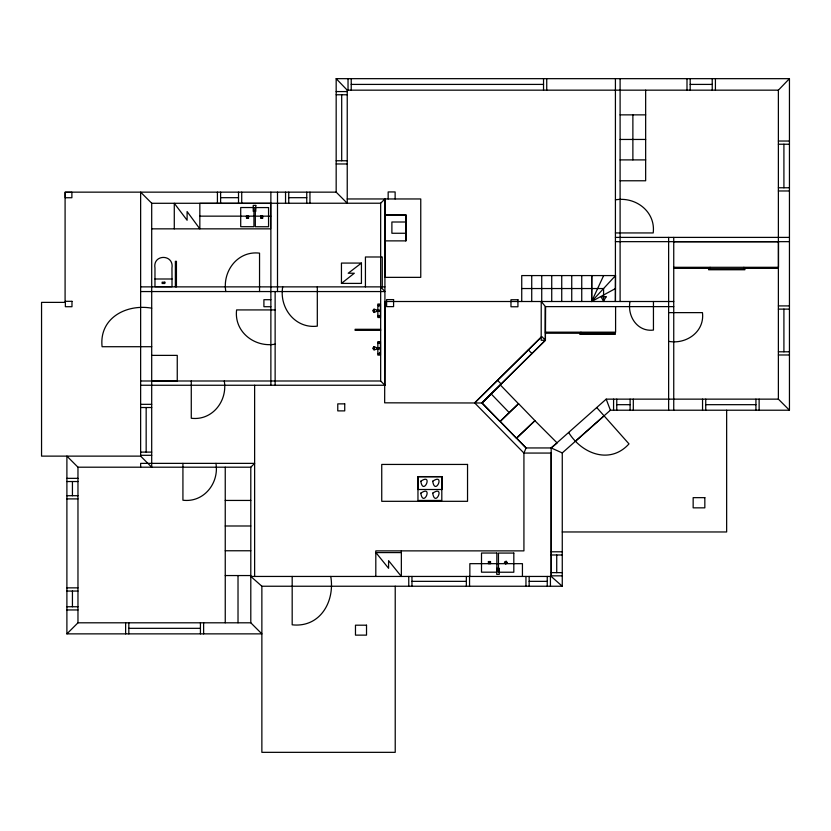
<?xml version="1.0" encoding="UTF-8"?>
<svg xmlns="http://www.w3.org/2000/svg" width="831" height="831" viewBox="0 0 831 831"><rect width="100%" height="100%" fill="white"/><g stroke="black" fill="none" stroke-linecap="round" stroke-linejoin="round"><path stroke-width="1.25" d="M405.746 240.876L405.746 214.959L385.002 214.959L384.971 277.357L420.756 277.357L420.756 198.962L347.233 198.962M673.744 306.618L545.448 306.618L545.427 340.274L541.189 340.274L541.23 301.508L545.458 306.618L545.344 340.274L481.897 402.983L384.66 402.827L384.919 301.508L673.744 301.508M603.535 301.508L603.586 288.544L521.733 288.544M521.733 301.508L521.733 275.58L615.542 275.58L615.418 301.508L615.418 78.665M603.638 275.58L591.63 301.508L615.48 288.544M615.542 275.58L591.63 301.508L591.745 275.58L591.745 301.508M789.45 78.665L789.45 410.213L778.377 399.14L778.377 90.163L789.45 78.665L336.171 78.665L336.171 192.148L347.233 203.221L347.233 90.163L336.171 78.665M140.636 385.252L384.919 385.252L380.66 380.993L380.66 203.221L384.919 198.962L385.002 214.782L406.006 214.782L406.006 240.876L385.002 240.876M66.896 633.866L77.969 622.803L77.969 467.199L66.896 456.126L66.896 633.866L261.869 633.866L250.796 622.803L77.969 622.803M77.969 467.199L250.796 467.199L254.629 463.366L140.636 463.366L140.636 467.199M474.688 402.827L541.21 337.064M375.809 576.434L375.809 550.88L523.925 550.87L523.925 453.061L474.688 402.931L541.864 336.617L545.448 340.253L481.897 402.983L526.065 447.951L551.192 447.951L606.194 399.14L778.377 399.14M562.265 586.239L551.192 576.444L250.796 576.444L261.869 586.239L562.265 586.239L562.265 452.926L610.39 410.213L789.45 410.213M575.997 440.742L604.075 415.822M551.192 447.951L557.144 442.954L534.935 420.725L516.498 437.979L526.075 447.951L523.935 453.061L551.192 453.061L551.192 576.444L551.192 447.951L562.265 452.926M341.448 283.402L354.307 273.233L348.21 273.233L361.433 263.074L361.433 283.402L341.448 283.402L341.448 263.074L361.433 263.074M351.222 84.409L543.536 84.409M690.187 84.409L712.229 84.409M347.233 90.163L778.377 90.163M336.171 91.566L347.233 91.566M336.171 94.765L347.233 94.765M620.103 114.865L645.656 114.865M620.103 139.452L645.656 139.452M778.377 141.031L789.45 141.031M778.377 144.23L789.45 144.23M620.103 159.895L645.656 159.895M336.171 160.767L347.233 160.767M336.171 163.967L347.233 163.967M620.103 180.774L645.656 180.774L645.656 90.163M778.377 187.775L789.45 187.775M778.377 190.974L789.45 190.974M336.171 192.148L65.088 192.148L65.088 302.38L41.55 302.38L41.55 456.126L140.636 456.126L151.699 467.199L151.699 203.221L140.636 192.148L140.636 456.126M220.61 197.685L238.518 197.685M288.741 197.685L306.753 197.685M615.418 199.856C635.497 196.303 655.867 211.593 653.197 232.94L615.418 232.94M151.699 203.294L380.66 203.221M270.761 203.387L199.835 203.387L199.835 228.847L187.1 211.562L187.1 220.246L174.281 203.294L174.281 228.847M199.835 216.153L270.761 216.153M405.923 222.002L391.889 222.002L391.889 233.262L405.923 233.262M151.699 228.847L270.605 228.847L270.605 203.294M615.418 237.396L789.45 237.396M615.418 241.655L789.45 241.655M673.744 241.748L778.512 241.748L778.512 267.302L673.744 267.302M673.744 268.361L710.079 268.361L710.079 267.302M778.377 268.361L743.87 268.361L743.87 267.302M154.971 278.998L172.007 278.998L172.007 286.664L154.971 286.664L154.971 268.039C152.582 253.85 174.23 253.943 171.955 268.039L172.007 278.998M140.636 286.872L384.919 286.872M140.636 291.556L384.919 291.556L380.66 286.872M270.875 299.7L263.905 299.7L263.905 306.722L270.875 306.722M377.845 305.403L380.442 305.403M778.377 305.912L789.45 305.912M151.699 308.166C126.499 303.71 98.951 317.982 102.088 346.714L151.699 346.714M778.377 309.111L789.45 309.111M275.134 309.921L236.606 309.921C233.906 331.714 254.483 347.711 275.134 344.19M380.442 310.181L376.775 310.181L374.064 309.007L372.776 310.617L374.064 312.498L376.775 311.324L380.442 311.324M668.633 312.633L702.455 312.633C704.844 331.704 686.292 344.636 668.633 341.344M377.845 316.092L380.442 316.05M380.66 329.294L355.107 329.294L355.107 330.354L380.66 330.354M545.437 332.171L615.594 332.171L615.594 306.618M377.845 342.995L380.442 342.995M380.442 347.774L376.775 347.774L374.064 346.6L372.776 348.21L374.064 350.09L376.775 348.916L380.442 348.916M778.377 351.793L789.45 351.793M377.845 353.642L380.442 353.684M778.377 354.982L789.45 354.982M151.699 355.377L177.252 355.377L177.252 380.93L151.699 380.93M140.636 380.993L380.66 380.993M140.636 404.333L151.699 404.333M616.768 404.676L630.106 404.676M705.737 404.676L755.93 404.676M140.636 407.522L151.699 407.522M140.636 452.106L151.699 452.106M140.636 455.295L151.699 455.295M66.896 478.344L77.969 478.344M66.896 481.533L77.969 481.533M66.896 495.712L77.969 495.712M66.896 498.901L77.969 498.901M225.243 500.439L250.796 500.439M225.243 525.992L250.796 525.992M562.265 531.965L726.647 531.965L726.647 410.213M225.253 550.766L250.796 550.766M551.192 551.794L562.265 551.794M375.809 552.584L401.352 552.584M551.192 554.983L562.265 554.983M551.192 572.642L562.265 572.642M225.253 575.551L250.796 575.551M551.192 575.841L562.265 575.841M411.958 581.347L466.347 581.347M529.15 581.347L547.245 581.347M66.896 587.86L77.969 587.86M66.896 591.049L77.969 591.049M66.896 606.755L77.969 606.755M66.896 609.954L77.969 609.954M128.826 628.329L200.427 628.329M528.371 349.924L531.965 353.559M497.561 380.349L501.155 383.984M491.235 393.987L509.185 412.581M596.72 407.543L628.994 443.899C609.975 464.882 581.721 453.768 568.643 432.473M375.809 552.459L388.586 568.3L388.586 560.634L401.352 576.434L401.352 550.87M606.194 399.14L610.39 410.213M783.913 144.23L783.913 187.775M783.913 309.111L783.913 351.793M759.129 399.14L759.129 410.213M755.93 399.14L755.93 410.213M715.418 78.665L715.418 90.163M712.229 78.665L712.229 90.163M705.737 399.14L705.737 410.213M702.548 399.14L702.548 410.213M690.187 78.665L690.187 90.163M686.998 78.665L686.998 90.163M673.744 237.396L673.744 410.213M668.633 237.396L668.633 410.213M653.446 301.508L653.446 330.073C637.377 332.099 627.125 316.144 630.002 301.508M633.305 399.14L633.305 410.213M632.879 114.865L632.879 159.895M630.106 399.14L630.106 410.213M620.103 78.665L620.103 301.508M616.768 399.14L616.768 410.213M613.579 399.14L613.579 410.213M581.742 275.58L581.742 301.508M580.952 332.171L580.952 333.231M579.82 333.293L579.82 334.363L615.345 334.363L615.345 333.293L545.437 333.231L545.448 306.618M571.738 275.58L571.738 301.508M561.735 275.58L561.735 301.508M556.728 554.983L556.728 572.642M551.732 275.58L551.732 301.508M550.434 576.444L550.434 586.239M547.245 576.444L547.245 586.239M546.736 78.665L546.736 90.163M543.536 78.665L543.536 90.163M541.729 275.58L541.729 301.508M531.726 275.58L531.726 301.508M529.15 576.444L529.15 586.239M525.961 576.444L525.961 586.239M522.439 576.444L522.439 563.667L469.847 563.667L469.847 576.444M469.546 576.444L469.546 586.239M466.347 576.444L466.347 586.239M411.958 576.444L411.958 586.239M408.759 576.444L408.759 586.239M395.224 586.219L395.224 752.335L261.869 752.335L261.869 586.239M395.13 198.962L395.13 191.94L388.16 191.94L388.16 198.962M384.919 198.962L384.919 385.252M382.26 286.872L382.26 256.987L365.432 256.987L365.432 286.872M377.845 310.181L377.845 304.042L380.442 304.042L380.442 317.504L377.845 317.504L377.845 311.324M377.845 347.774L377.845 341.634L380.442 341.634L380.442 355.097L377.845 355.097L377.845 348.916M377.035 310.181L377.035 311.324M377.035 347.774L377.035 348.916M351.222 78.665L351.222 90.163M348.033 78.665L348.033 90.163M341.697 94.765L341.697 160.767M330.759 576.444C335.059 601.405 320.215 627.862 292.18 624.819L292.18 576.444M317.307 286.872L317.307 326.147C295.109 328.899 279.06 307.813 282.706 286.872M309.953 192.148L309.953 203.221M306.753 192.148L306.753 203.221M288.741 192.148L288.741 203.221M285.542 192.148L285.542 203.221M277.502 192.148L277.502 291.556M275.134 291.556L275.134 385.252M270.875 192.148L270.875 385.252M259.542 291.556L259.542 253.154C237.843 250.463 222.241 271.124 225.824 291.556M254.629 385.252L254.629 576.444M250.796 467.199L250.796 622.803M241.717 192.148L241.717 203.221M238.518 192.148L238.518 203.221M238.019 575.551L238.019 622.793M225.243 467.199L225.253 622.793M224.277 380.993C227.704 400.916 212.341 420.86 191.275 418.253L191.275 380.993M220.61 192.148L220.61 203.221M217.421 192.148L217.421 203.221M215.946 463.366C219.28 483.206 203.782 502.797 182.924 500.22L182.924 463.366M203.626 622.803L203.626 633.866M200.427 622.803L200.427 633.866M176.432 286.872L176.432 261.318L175.372 261.318L175.372 286.872M146.163 407.522L146.163 452.106M128.826 622.803L128.826 633.866M125.626 622.803L125.626 633.866M72.432 481.533L72.432 495.712M72.432 591.049L72.432 606.755M378.936 305.953L379.123 305.403L378.936 305.953M378.936 343.535L379.123 342.995L378.936 343.535M432.702 481.242C435.184 496.481 445.582 472.424 432.702 481.242M432.702 493.167C435.184 508.395 445.582 484.348 432.702 493.167M420.787 481.242C423.259 496.481 433.657 472.424 420.787 481.242M420.787 493.167C423.259 508.395 433.657 484.348 420.787 493.167M379.175 315.915L378.915 315.416L379.175 315.915M379.175 353.518L379.383 353.009L379.175 353.518M373.701 309.527C372.485 314.263 375.955 310.316 373.701 309.527M373.701 347.119C372.485 351.856 375.955 347.909 373.701 347.119M505.29 562.005L505.29 563.21L506.495 563.21L506.495 562.005L505.29 562.005M246.932 216.559L246.932 217.764L248.137 217.764L248.137 216.559L246.932 216.559M261.079 216.559L261.079 217.764L262.284 217.764L262.284 216.559L261.079 216.559M488.42 561.548L488.42 563.657L490.529 563.657L490.529 561.548L488.42 561.548M507.388 562.867L505.632 564.093L504.407 562.348L506.162 561.122L507.388 562.867M246.475 216.102L246.475 218.21L248.583 218.21L248.583 216.102L246.475 216.102M260.633 216.102L260.633 218.21L262.741 218.21L262.741 216.102L260.633 216.102M488.867 562.005L488.867 563.21L490.072 563.21L490.072 562.005L488.867 562.005M606.1 296.833L603.535 301.082L600.99 296.812L606.1 296.833M500.459 385.085L482.011 402.9L499.961 421.483L518.409 403.669L500.459 385.085M518.627 403.731L500.252 421.473L516.56 438.363L534.935 420.611L518.627 403.731M71.882 192.345L65.265 192.345L65.265 197.736L71.882 197.736L71.882 192.345M255.792 205.402L253.237 205.402L253.237 211.365L255.792 211.365L255.792 205.402M253.933 207.532L240.71 207.532L240.71 226.697L253.933 226.697L253.933 207.532M268.558 207.573L255.325 207.573L255.325 226.738L268.558 226.738L268.558 207.573M744.867 268.683L708.614 268.683L708.614 269.753L744.867 269.753L744.867 268.683M164.839 282.187L162.138 282.187L162.138 283.475L164.839 283.475L164.839 282.187M393.582 299.607L386.612 299.607L386.612 306.629L393.582 306.629L393.582 299.607M517.931 299.742L510.972 299.742L510.972 306.764L517.931 306.764L517.931 299.742M71.975 301.321L65.358 301.321L65.358 306.712L71.975 306.712L71.975 301.321M344.73 403.866L337.77 403.866L337.77 410.888L344.73 410.888L344.73 403.866M467.541 464.436L381.741 464.436L381.741 501.311L467.541 501.311L467.541 464.436M441.812 476.61L417.962 476.61L417.962 500.459L441.812 500.459L441.812 476.61M441.957 476.734L418.045 476.734L418.045 489.501L441.957 489.501L441.957 476.734M704.833 497.655L693.158 497.655L693.158 507.845L704.833 507.845L704.833 497.655M496.845 553.03L481.502 553.03L481.502 572.185L496.845 572.185L496.845 553.03M513.818 553.072L498.465 553.072L498.465 572.227L513.818 572.227L513.818 553.072M499.265 568.394L496.72 568.394L496.72 574.356L499.265 574.356L499.265 568.394M366.523 625.192L355.471 625.192L355.471 635.133L366.523 635.133L366.523 625.192"/></g></svg>
